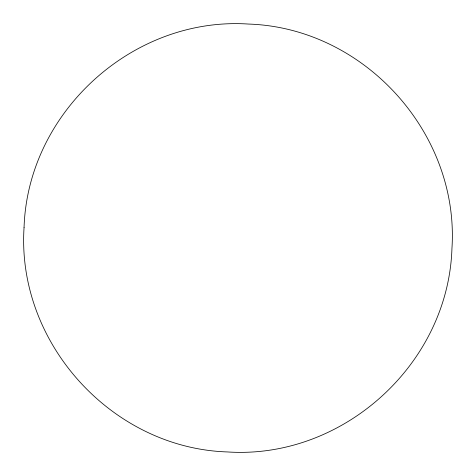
<?xml version="1.0" encoding="UTF-8"?>
<svg xmlns="http://www.w3.org/2000/svg" width="476" height="476" viewBox="0 0 476 476"><rect width="100%" height="100%" fill="white"/><g stroke="black" fill="none" stroke-linecap="round" stroke-linejoin="round"><path stroke-width="0.71" d="M24.056 227.492C16.428 342.881 111.902 448.225 227.492 451.944C342.881 459.572 448.225 364.098 451.944 248.508C459.572 133.119 364.098 27.775 248.508 24.056C133.119 16.428 27.775 111.902 24.056 227.492"/></g></svg>
